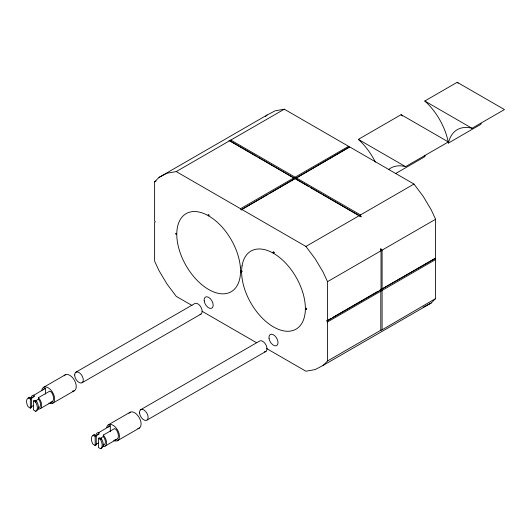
<?xml version="1.0" encoding="UTF-8"?>
<svg xmlns="http://www.w3.org/2000/svg" width="531" height="531" viewBox="0 0 531 531"><rect width="100%" height="100%" fill="white"/><g stroke="black" fill="none" stroke-linecap="round" stroke-linejoin="round"><path stroke-width="0.8" d="M395.502 173.604L424.74 156.718L425.012 155.576M448.41 143.058L448.682 141.916A47.073 27.174 60 0 1 470.546 127.931L472.032 128.283L504.45 109.565L457.211 82.292L424.787 101.009L426.274 102.377A47.073 27.174 60 0 1 448.144 141.604L448.41 143.058L480.827 124.34L481.099 123.199M435.593 258.305L380.807 289.687L380.807 330.554L435.593 298.601L435.593 259.553L434.836 258.491L435.593 258.305L435.593 219.257L431.179 209.725L423.194 196.351L413.981 184.058L349.683 146.934L295.11 178.695L257.814 157.156M192.003 305.464L176.239 296.364L167.026 284.072L159.041 270.697L154.627 261.166L154.627 222.117L155.384 221.931L154.627 220.869L154.627 181.821L159.041 177.387L167.026 173.232L176.239 171.579L240.536 208.703L241.081 209.891L295.11 178.443L361.107 216.794L360.489 214.942L296.192 177.819M269.516 193.47L349.683 146.934M265.454 116.661L267.106 115.001L275.091 110.84L284.304 109.194L348.601 146.31L349.146 147.499M266.516 348.482L305.916 371.229L315.135 369.583L323.113 365.428L327.534 360.987L381.026 330.103M323.113 365.428L431.179 303.035L435.593 298.601M240.649 271.162L241.081 270.797L241.512 271.68L241.081 272.038L240.649 271.162L241.406 270.724M28.661 397.805L29.437 397.281L31.415 398.423L31.415 407.562L30.333 408.186L28.017 406.62A7.64 4.414 60 0 1 27.579 398.429L29.437 397.281M159.041 177.387L267.106 115.001M154.627 181.821L156.054 180.998M176.239 171.579L229.731 140.695L295.11 178.695L295.11 177.195L230.812 140.071L229.12 140.596L256.373 156.333M230.812 140.071L284.304 109.194M208.663 215.752L209.201 215.44L208.663 214.504L208.119 214.816L208.663 215.878M375.397 162.108A47.073 27.174 60 0 0 359.819 140.748L358.332 139.381L401.124 114.669L448.363 141.943L405.571 166.654L404.084 166.303A47.073 27.174 60 0 0 388.506 169.674M240.536 208.703L294.028 177.819M295.11 177.195L348.601 146.31M241.081 209.891L268.095 194.293M241.512 271.68L242.269 271.241M273.498 253.194L274.042 252.882L273.498 251.946L272.961 252.258L273.498 253.32M241.081 272.038L241.837 271.606M43.343 387.471L65.439 374.72M45.46 394.121L45.46 388.314L33.977 395.157A7.64 4.414 60 0 0 30.917 398.25M75.926 372.178L194.797 303.546A6.113 3.531 60 0 1 201.282 307.781A6.113 3.531 60 0 1 200.014 314.412M34.117 395.17L34.117 396.564L30.718 398.449M28.355 397.905L30.333 399.046L31.415 398.423M38.438 397.666L38.577 397.812A7.64 4.414 60 0 1 41.677 405.246A7.64 4.414 60 0 1 38.577 409.102L38.59 407.682A6.113 3.531 60 0 0 38.59 399.252L38.438 397.666L49.781 391.115L50.326 391.745L51.056 391.666A7.64 4.414 60 0 1 51.056 402.206M33.572 400.918L34.654 400.294L36.632 401.436L37.402 402.856A7.64 4.414 60 0 1 36.971 410.543L35.683 411.273L33.572 410.058L33.572 400.918L35.55 402.06L36.327 403.48A7.64 4.414 60 0 1 35.889 411.167L35.683 411.273M38.438 399.06L35.351 401.124M35.55 402.06L36.632 401.436M241.618 209.327L305.916 246.45L359.407 215.566M360.489 214.942L413.981 184.058M30.871 407.065L33.466 405.565M82.039 382.765L200.91 314.133M50.326 402.525L50.863 402.213M40.217 408.671L52.104 401.808M52.503 403.334L74.592 390.577M327.534 360.987L327.534 321.945L326.777 320.883L327.534 320.697L327.534 281.649L381.026 250.765L380.807 248.82L382.101 250.141L382.101 289.189M382.101 250.141L435.593 219.257M108.185 424.906L130.274 412.149M93.197 435.34L94.272 434.716L96.25 435.858L96.25 444.998L95.168 445.622L92.852 444.055A7.64 4.414 60 0 1 92.421 435.865L93.197 435.34L95.168 436.482L96.25 435.858M110.302 431.763L110.302 425.749L98.812 432.586A7.64 4.414 60 0 0 95.753 435.685M140.456 409.832L259.327 341.201A6.113 3.531 60 0 1 266.184 345.349A6.113 3.531 60 0 1 264.252 351.834M95.713 435.871L98.952 434L98.952 432.606M103.273 435.101L103.412 435.247A7.64 4.414 60 0 1 106.519 442.681A7.64 4.414 60 0 1 103.412 446.538L103.432 445.111A6.113 3.531 60 0 0 103.432 436.688L103.273 435.101L114.623 428.55L115.161 429.181L115.897 429.101A7.64 4.414 60 0 1 115.897 439.641L115.705 439.648M98.414 438.354L99.496 437.73L101.467 438.872L102.244 440.292A7.64 4.414 60 0 1 101.813 447.978L100.518 448.708L98.414 447.494L98.414 438.354L100.386 439.495L101.162 440.916A7.64 4.414 60 0 1 100.731 448.602L100.518 448.708M103.273 436.495L100.186 438.56A6.113 3.531 60 0 1 100.624 439.177M100.386 439.495L101.467 438.872M95.713 444.5L98.301 443M147.187 419.981L266.058 351.349M105.052 446.106L116.939 439.243M117.338 440.77L139.434 428.013M326.777 320.883L331.039 318.421M332.459 317.598L377.966 291.327M379.386 290.51L434.126 258.902M327.534 320.697L381.026 289.813L381.026 250.765M327.534 321.945L381.026 291.061M380.807 291.32L380.807 289.687L382.101 290.437L435.593 259.553M423.194 307.19L431.179 303.035M94.272 434.716L93.502 435.241A7.64 4.414 60 0 0 93.137 435.692M45.46 388.314L45.268 388.327A7.64 4.414 60 0 0 43.429 389.528M34.117 396.564L33.957 396.577A6.113 3.531 60 0 0 32.258 397.971M110.302 425.749L110.103 425.762A7.64 4.414 60 0 0 108.264 426.957M98.952 434L98.799 434.013A6.113 3.531 60 0 0 97.326 434.969M115.161 439.96L114.623 439.967M229.12 140.596L229.731 140.695M424.787 101.009L472.032 128.283M358.332 139.381L405.571 166.654M295.827 179.106L308.743 186.56M310.177 187.39L321.653 194.014M323.087 194.844L361.107 216.794M202.032 311.252L256.486 342.687M457.211 82.292L458.2 83.201M401.124 114.669L402.611 116.037M305.916 246.45L315.135 258.743L323.113 272.118L327.534 281.649M273.717 251.82L274.255 252.756M306.234 308.153L306.779 309.088M424.475 155.264L424.74 156.718M382.101 290.437L382.101 329.479M380.807 248.82L380.807 250.015M95.168 436.482L95.168 445.622M30.333 399.046L30.333 408.186M64.158 375.802A9.166 5.297 60 0 1 74.592 380.561A9.166 5.297 60 0 1 72.415 391.148M41.717 390.756A9.166 5.297 60 0 1 48.387 387.915A9.166 5.297 60 0 1 54.64 398.748A9.166 5.297 60 0 1 48.839 403.102M129 413.237A9.166 5.297 60 0 1 139.202 417.572A9.166 5.297 60 0 1 137.854 428.577M106.658 427.482A9.166 5.297 60 0 1 113.68 425.643A9.166 5.297 60 0 1 119.482 436.442A9.166 5.297 60 0 1 113.68 440.538M242.056 265.885L241.824 267.664A45.082 26.032 60 0 0 270.989 325.37A45.082 26.032 60 0 0 305.345 310.124A45.082 26.032 60 0 0 273.784 253.479L272.118 252.55A45.082 26.032 60 0 0 242.056 265.885M176.133 233.288L175.595 233.6L176.133 234.536L176.677 234.224L176.133 233.288M306.022 308.279L305.478 308.591L306.022 309.527L306.56 309.215L306.022 308.279M240.364 267.146L240.145 265.108A45.082 26.032 60 0 0 189.036 212.354A45.082 26.032 60 0 0 196.204 279.386A45.082 26.032 60 0 0 240.364 267.146M74.659 374.972A6.113 3.531 60 0 0 81.143 383.043A6.113 3.531 60 0 0 81.143 374.395A6.113 3.531 60 0 0 74.659 374.972M139.527 412.959A6.113 3.531 60 0 0 146.37 420.406A6.113 3.531 60 0 0 145.567 411.346A6.113 3.531 60 0 0 139.527 412.959M204.183 300.891A6.418 3.704 60 0 0 211.55 308.312A6.418 3.704 60 0 0 210.243 298.601A6.418 3.704 60 0 0 204.183 300.891M269.025 338.327A6.418 3.704 60 0 0 276.392 345.747A6.418 3.704 60 0 0 275.078 336.037A6.418 3.704 60 0 0 269.025 338.327"/></g></svg>
